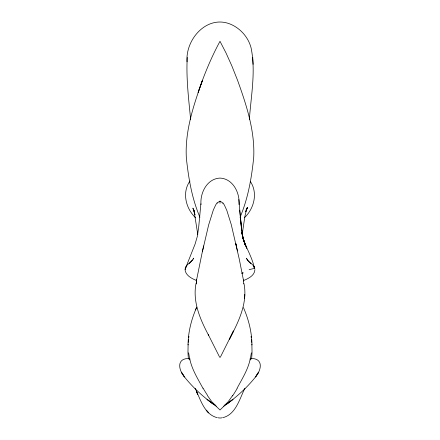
<?xml version="1.0" encoding="UTF-8"?>
<svg xmlns="http://www.w3.org/2000/svg" width="440" height="440" viewBox="0 0 440 440"><rect width="100%" height="100%" fill="white"/><g stroke="black" fill="none" stroke-linecap="round" stroke-linejoin="round"><path stroke-width="0.66" d="M188.051 344.894C188.139 332.013 191.428 319.297 196.559 307.543M239.008 204.562C240.014 192.863 232.947 178.651 220 178.079C207.053 178.651 199.986 192.863 200.992 204.562M220.297 357.291L233.486 330.924L229.438 339.196C238.343 322.157 247.874 303.375 243.991 283.525M244.607 298.287L244.783 294.421M187.044 61.82C185.262 39.358 206.899 14.575 230.335 24.123C240.46 28.325 248.407 37.367 251.114 48.01C255.921 71.61 250.998 95.942 249.354 119.653M187.253 57.425C186.054 78.221 188.689 98.995 190.652 119.669M188.117 344.097L187.968 352.55L188.359 358.991M254.931 269.676C254.628 275.561 248.407 278.57 243.645 280.495M200.877 203.814L198.776 226.243L197.368 236.286L195.08 244.101L185.73 267.702L186.357 266.393M188.238 342.397L188.513 339.642M251.642 358.991L252.032 352.55L251.884 344.097M237.05 388.322C242.088 378.884 248.188 369.386 250.245 358.793L250.08 358.55C263.692 357.654 261.756 369.721 255.492 376.986C248.1 386.304 239.311 394.499 229.911 401.753L233.013 399.327L224.961 405.202M196.042 283.311C192.418 301.736 200.244 319.567 208.692 335.467M242.204 234.234L244.855 216.629L246.868 207.972L245.702 211.712M188.793 337.497L188.947 336.418M251.367 352.831L250.217 359.915M196.383 280.929L202.07 253.022L208.659 224.884L213.312 210.056L215.776 204.776L217.179 202.719M193.105 259.144L193.688 258.137C191.45 262.779 184.261 264.913 185.207 270.864C186.615 276.045 191.978 278.625 196.526 280.528M185.091 269.643L185.334 268.356M203.649 245.878L202.428 251.394M225.396 404.492L225.198 404.916L227.354 403.639M245.718 211.756L247.726 207.251L246.103 210.007M240.037 217.36C248.122 198.297 251.658 177.705 253.726 157.212C254.942 130.697 246.389 104.808 237.512 80.163L231.836 65.874L226.066 53.059L220 41.305C211.139 57.635 204.078 74.871 198.121 92.455L202.494 80.305C193.573 105.144 184.795 131.258 186.351 157.999C188.513 178.189 191.879 198.468 199.931 217.239M244.888 388.284C239.586 398.767 235.807 414.689 222.701 417.692M195.47 309.947L196.79 307.06M190.003 181.011C181.737 192.511 185.823 208.599 195.613 217.8M232.59 395.538L228.173 401.731L224.505 405.377M186.17 266.728L186.703 265.975M192.456 260.156L189.167 263.637M244.536 217.63C254.133 208.527 258.137 192.814 250.261 181.363M225.704 404.486L220 409.992L214.297 404.486M217.206 203.209L218.603 201.916L220 201.465L221.447 201.949L222.893 203.33M227.189 403.865L230.065 401.572L227.321 403.75M225.836 404.393L226.82 403.827M223.707 406.142L224.174 405.878M241.923 273.251L243.177 272.861L241.978 273.229M249.123 269.654L253.814 268.521L254.81 268.851C253.985 264 248.341 262.466 246.356 258.214L248.259 261.113L250.883 263.676M217.283 417.687C204.204 414.53 200.36 398.904 195.113 388.284M215.826 405.878L216.293 406.142M213.18 403.827L214.165 404.393M212.647 403.639L214.803 404.916L214.605 404.492M202.95 388.322C197.912 378.884 191.813 369.386 189.756 358.793L189.921 358.55C176.308 357.654 178.244 369.721 184.509 376.986C191.901 386.304 200.69 394.499 210.089 401.753L206.987 399.327L215.039 405.202M212.68 403.75L209.935 401.572L212.812 403.865M215.496 405.377L211.827 401.731L207.411 395.538M207.02 411.01L208.703 412.913L206.217 410.108M253.292 265.969L253.841 266.75M222.921 202.84L224.373 205.035L226.831 210.441L231.259 224.576L239.206 258.852L243.639 281.083M219.703 357.291L208.219 334.505M194.271 210.843L192.874 208.082L194.986 214.825L193.99 210.524L197.797 234.548M253.666 266.431L254.287 267.74C252.016 256.52 245.421 246.989 242.308 236.071M243.485 307.654C248.584 319.396 251.878 332.074 251.95 344.933M196.312 391.221L197.681 394.306L196.812 392.332M242.319 236.099L246.703 248.292L243.667 240.163L241.742 232.551M254.166 266.668L254.683 268.395M241.764 232.556L244.959 244.877L242.644 236.346L243.7 241.522L242.077 233.073L242.963 238.623L241.247 226.391L238.843 199.529M236.231 245.333L235.846 243.623L237.474 250.971M189.783 359.915L188.634 352.803M251.053 336.418L251.207 337.497M242.369 235.554L239.657 210.095M251.488 339.642L251.763 342.397M241.632 229.631L240.262 216.519M253.083 64.339L252.731 57.294M243.568 279.868L243.54 283.894M220 200.97L220 203.242M196.433 279.868L196.433 283.767M196.405 279.978L196.405 283.894M218.141 417.786A6.512 4.543 0 0 0 219.626 417.978L220.38 417.995A6.512 4.576 0.1 0 0 221.881 417.813M237.127 388.559A36.333 6.892 -61.6 0 1 232.546 395.945M207.372 395.131A36.333 6.529 61.4 0 1 203.032 388.086M257.362 374.066L255.492 376.986L258.594 372.152L257.362 374.066M182.639 374.066L181.406 372.152L184.509 376.986L182.639 374.066"/></g></svg>
